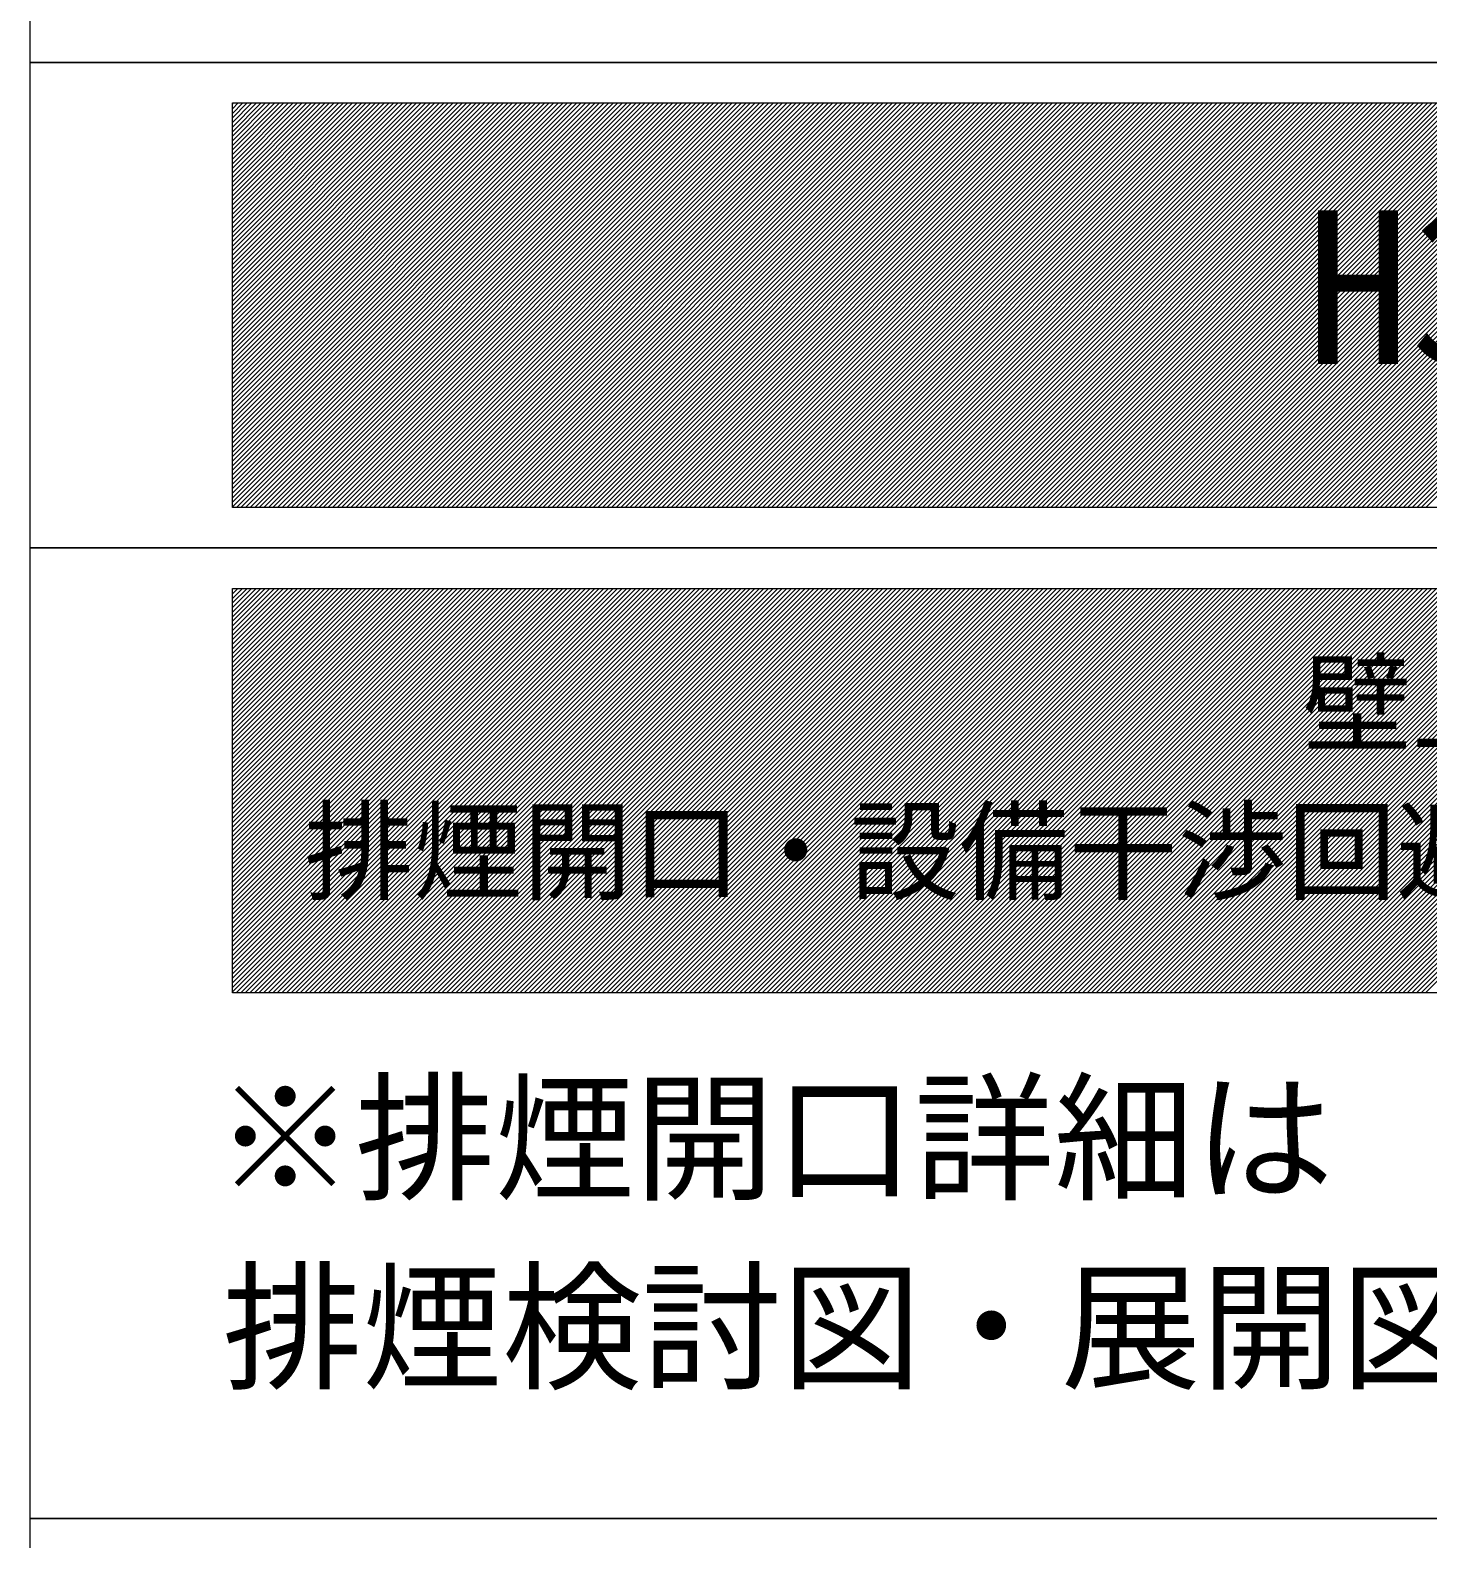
# Model space of a CAD drawing. Units: millimetres at full size, sheet at 1:100. Extents: x 3352 to 127672, y -40372 to 101181.
# Drawn here: x 18699 to 23019, y -29306 to -24644 of the extents above; entities that cross this region are included whole.
import ezdxf
from ezdxf.enums import TextEntityAlignment as Align

# ---------------------------------------------------------------- set-up
doc = ezdxf.new("R2010")
doc.units = ezdxf.units.MM
doc.header["$LTSCALE"] = 100
doc.layers.add('0-0', color=134, linetype='Continuous', lineweight=18)
doc.styles.add('ＭＳ ゴシック', font='')
doc.styles.get('ＭＳ ゴシック').set_extended_font_data('MS Gothic')

msp = doc.modelspace()

# ---------------------------------------------------------------- linework, layer by layer
at = {"layer": '0-0', "color": 2}
for p, q in [((19324, -24872.5), (19327.9, -24868.6)), ((19324, -24886.6), (19342, -24868.6)), ((19324, -24900.7), (19356.1, -24868.6)), ((19324, -24914.9), (19370.3, -24868.6)), ((19324, -24929), (19384.4, -24868.6)), ((19324, -24943.2), (19398.6, -24868.6)), ((19324, -24957.3), (19412.7, -24868.6)), ((19324, -24971.4), (19426.9, -24868.6)), ((19324, -24985.6), (19441, -24868.6)), ((19324, -24999.7), (19455.1, -24868.6)), ((19324, -25013.9), (19469.3, -24868.6)), ((19324, -25028), (19483.4, -24868.6)), ((19324, -25042.2), (19497.6, -24868.6)), ((19324, -25056.3), (19511.7, -24868.6)), ((19324, -25070.4), (19525.8, -24868.6)), ((19324, -25084.6), (19540, -24868.6)), ((19324, -25098.7), (19554.1, -24868.6)), ((19324, -25112.9), (19568.3, -24868.6)), ((19324, -25127), (19582.4, -24868.6)), ((19324, -25141.2), (19596.6, -24868.6)), ((19324, -25155.3), (19610.7, -24868.6)), ((19324, -25169.4), (19624.8, -24868.6)), ((19324, -25183.6), (19639, -24868.6)), ((19324, -25197.7), (19653.1, -24868.6)), ((19324, -25211.9), (19667.3, -24868.6)), ((19324, -25226), (19681.4, -24868.6)), ((19324, -25240.2), (19695.6, -24868.6)), ((19324, -25254.3), (19709.7, -24868.6)), ((19324, -25268.4), (19723.8, -24868.6)), ((19324, -25282.6), (19738, -24868.6)), ((19324, -25296.7), (19752.1, -24868.6)), ((19324, -25310.9), (19766.3, -24868.6)), ((19324, -25325), (19780.4, -24868.6)), ((19324, -25339.1), (19794.5, -24868.6)), ((19324, -25353.3), (19808.7, -24868.6)), ((19324, -25367.4), (19822.8, -24868.6)), ((19324, -25381.6), (19837, -24868.6)), ((19324, -25395.7), (19851.1, -24868.6)), ((19324, -25409.9), (19865.3, -24868.6)), ((19324, -25424), (19879.4, -24868.6)), ((19324, -25438.1), (19893.5, -24868.6)), ((19324, -25452.3), (19907.7, -24868.6)), ((19324, -25466.4), (19921.8, -24868.6)), ((19324, -25480.6), (19936, -24868.6)), ((19324, -25494.7), (19950.1, -24868.6)), ((19324, -25508.9), (19964.3, -24868.6)), ((19324, -25523), (19978.4, -24868.6)), ((19324, -25537.1), (19992.5, -24868.6)), ((19324, -25551.3), (20006.7, -24868.6)), ((19324, -25565.4), (20020.8, -24868.6)), ((19324, -25579.6), (20035, -24868.6)), ((19324, -25593.7), (20049.1, -24868.6)), ((19324, -25607.8), (20063.2, -24868.6)), ((19324, -25622), (20077.4, -24868.6)), ((19324, -25636.1), (20091.5, -24868.6)), ((19324, -25650.3), (20105.7, -24868.6)), ((19324, -25664.4), (20119.8, -24868.6)), ((19324, -25678.6), (20134, -24868.6)), ((19324, -25692.7), (20148.1, -24868.6)), ((19324, -25706.8), (20162.2, -24868.6)), ((19324, -25721), (20176.4, -24868.6)), ((19324, -25735.1), (20190.5, -24868.6)), ((19324, -25749.3), (20204.7, -24868.6)), ((19324, -25763.4), (20218.8, -24868.6)), ((19324, -25777.6), (20233, -24868.6)), ((19324, -25791.7), (20247.1, -24868.6)), ((19324, -25805.8), (20261.2, -24868.6)), ((19324, -25820), (20275.4, -24868.6)), ((19324, -25834.1), (20289.5, -24868.6)), ((19324, -25848.3), (20303.7, -24868.6)), ((19324, -25862.4), (20317.8, -24868.6)), ((19324, -25876.5), (20331.9, -24868.6)), ((19324, -25890.7), (20346.1, -24868.6)), ((19324, -25904.8), (20360.2, -24868.6)), ((19324, -25919), (20374.4, -24868.6)), ((19324, -25933.1), (20388.5, -24868.6)), ((19324, -25947.3), (20402.7, -24868.6)), ((19324, -25961.4), (20416.8, -24868.6)), ((19324, -25975.5), (20430.9, -24868.6)), ((19324, -25989.7), (20445.1, -24868.6)), ((19324, -26003.8), (20459.2, -24868.6)), ((19324, -26018), (20473.4, -24868.6)), ((19324, -26032.1), (20487.5, -24868.6)), ((19324, -26046.3), (20501.7, -24868.6)), ((19324, -26060.4), (20515.8, -24868.6)), ((19324, -26074.5), (20529.9, -24868.6)), ((19324, -26088.7), (20544.1, -24868.6)), ((19324, -26102.8), (20558.2, -24868.6)), ((19324, -26117), (20572.4, -24868.6)), ((19336.5, -26118.6), (20586.5, -24868.6)), ((19350.6, -26118.6), (20600.6, -24868.6)), ((19364.8, -26118.6), (20614.8, -24868.6)), ((19378.9, -26118.6), (20628.9, -24868.6)), ((19393.1, -26118.6), (20643.1, -24868.6)), ((19407.2, -26118.6), (20657.2, -24868.6)), ((19421.4, -26118.6), (20671.4, -24868.6)), ((19435.5, -26118.6), (20685.5, -24868.6)), ((19449.6, -26118.6), (20699.6, -24868.6)), ((19463.8, -26118.6), (20713.8, -24868.6)), ((19477.9, -26118.6), (20727.9, -24868.6)), ((19492.1, -26118.6), (20742.1, -24868.6)), ((19506.2, -26118.6), (20756.2, -24868.6)), ((19520.4, -26118.6), (20770.4, -24868.6)), ((19534.5, -26118.6), (20784.5, -24868.6)), ((19548.6, -26118.6), (20798.6, -24868.6)), ((19562.8, -26118.6), (20812.8, -24868.6)), ((19576.9, -26118.6), (20826.9, -24868.6)), ((19591.1, -26118.6), (20841.1, -24868.6)), ((19605.2, -26118.6), (20855.2, -24868.6)), ((19619.3, -26118.6), (20869.3, -24868.6)), ((19633.5, -26118.6), (20883.5, -24868.6)), ((19647.6, -26118.6), (20897.6, -24868.6)), ((19661.8, -26118.6), (20911.8, -24868.6)), ((19675.9, -26118.6), (20925.9, -24868.6)), ((19690.1, -26118.6), (20940.1, -24868.6)), ((19704.2, -26118.6), (20954.2, -24868.6)), ((19718.3, -26118.6), (20968.3, -24868.6)), ((19732.5, -26118.6), (20982.5, -24868.6)), ((19746.6, -26118.6), (20996.6, -24868.6)), ((19760.8, -26118.6), (21010.8, -24868.6)), ((19774.9, -26118.6), (21024.9, -24868.6)), ((19789.1, -26118.6), (21039.1, -24868.6)), ((19803.2, -26118.6), (21053.2, -24868.6)), ((19817.3, -26118.6), (21067.3, -24868.6)), ((19831.5, -26118.6), (21081.5, -24868.6)), ((19845.6, -26118.6), (21095.6, -24868.6)), ((19859.8, -26118.6), (21109.8, -24868.6)), ((19873.9, -26118.6), (21123.9, -24868.6)), ((19888, -26118.6), (21138, -24868.6)), ((19902.2, -26118.6), (21152.2, -24868.6)), ((19916.3, -26118.6), (21166.3, -24868.6)), ((19930.5, -26118.6), (21180.5, -24868.6)), ((19944.6, -26118.6), (21194.6, -24868.6)), ((19958.8, -26118.6), (21208.8, -24868.6)), ((19972.9, -26118.6), (21222.9, -24868.6)), ((19987, -26118.6), (21237, -24868.6)), ((20001.2, -26118.6), (21251.2, -24868.6)), ((20015.3, -26118.6), (21265.3, -24868.6)), ((20029.5, -26118.6), (21279.5, -24868.6)), ((20043.6, -26118.6), (21293.6, -24868.6)), ((20057.8, -26118.6), (21307.8, -24868.6)), ((20071.9, -26118.6), (21321.9, -24868.6)), ((20086, -26118.6), (21336, -24868.6)), ((20100.2, -26118.6), (21350.2, -24868.6)), ((20114.3, -26118.6), (21364.3, -24868.6)), ((20128.5, -26118.6), (21378.5, -24868.6)), ((20142.6, -26118.6), (21392.6, -24868.6)), ((20156.7, -26118.6), (21406.7, -24868.6)), ((20170.9, -26118.6), (21420.9, -24868.6)), ((20185, -26118.6), (21435, -24868.6)), ((20199.2, -26118.6), (21449.2, -24868.6)), ((20213.3, -26118.6), (21463.3, -24868.6)), ((20227.5, -26118.6), (21477.5, -24868.6)), ((20241.6, -26118.6), (21491.6, -24868.6)), ((20255.7, -26118.6), (21505.7, -24868.6)), ((20269.9, -26118.6), (21519.9, -24868.6)), ((20284, -26118.6), (21534, -24868.6)), ((20298.2, -26118.6), (21548.2, -24868.6)), ((20312.3, -26118.6), (21562.3, -24868.6)), ((20326.5, -26118.6), (21576.5, -24868.6)), ((20340.6, -26118.6), (21590.6, -24868.6)), ((20354.7, -26118.6), (21604.7, -24868.6)), ((20368.9, -26118.6), (21618.9, -24868.6)), ((20383, -26118.6), (21633, -24868.6)), ((20397.2, -26118.6), (21647.2, -24868.6)), ((20411.3, -26118.6), (21661.3, -24868.6)), ((20425.5, -26118.6), (21675.5, -24868.6)), ((20439.6, -26118.6), (21689.6, -24868.6)), ((20453.7, -26118.6), (21703.7, -24868.6)), ((20467.9, -26118.6), (21717.9, -24868.6)), ((20482, -26118.6), (21732, -24868.6)), ((20496.2, -26118.6), (21746.2, -24868.6)), ((20510.3, -26118.6), (21760.3, -24868.6)), ((20524.4, -26118.6), (21774.4, -24868.6)), ((20538.6, -26118.6), (21788.6, -24868.6)), ((20552.7, -26118.6), (21802.7, -24868.6)), ((20566.9, -26118.6), (21816.9, -24868.6)), ((20581, -26118.6), (21831, -24868.6)), ((20595.2, -26118.6), (21845.2, -24868.6)), ((20609.3, -26118.6), (21859.3, -24868.6)), ((20623.4, -26118.6), (21873.4, -24868.6)), ((20637.6, -26118.6), (21887.6, -24868.6)), ((20651.7, -26118.6), (21901.7, -24868.6)), ((20665.9, -26118.6), (21915.9, -24868.6)), ((20680, -26118.6), (21930, -24868.6)), ((20694.2, -26118.6), (21944.2, -24868.6)), ((20708.3, -26118.6), (21958.3, -24868.6)), ((20722.4, -26118.6), (21972.4, -24868.6)), ((20736.6, -26118.6), (21986.6, -24868.6)), ((20750.7, -26118.6), (22000.7, -24868.6)), ((20764.9, -26118.6), (22014.9, -24868.6)), ((20779, -26118.6), (22029, -24868.6)), ((20793.1, -26118.6), (22043.1, -24868.6)), ((20807.3, -26118.6), (22057.3, -24868.6)), ((20821.4, -26118.6), (22071.4, -24868.6)), ((20835.6, -26118.6), (22085.6, -24868.6)), ((20849.7, -26118.6), (22099.7, -24868.6)), ((20863.9, -26118.6), (22113.9, -24868.6)), ((20878, -26118.6), (22128, -24868.6)), ((20892.1, -26118.6), (22142.1, -24868.6)), ((20906.3, -26118.6), (22156.3, -24868.6)), ((20920.4, -26118.6), (22170.4, -24868.6)), ((20934.6, -26118.6), (22184.6, -24868.6)), ((20948.7, -26118.6), (22198.7, -24868.6)), ((20962.9, -26118.6), (22212.9, -24868.6)), ((20977, -26118.6), (22227, -24868.6)), ((20991.1, -26118.6), (22241.1, -24868.6)), ((21005.3, -26118.6), (22255.3, -24868.6)), ((21019.4, -26118.6), (22269.4, -24868.6)), ((21033.6, -26118.6), (22283.6, -24868.6)), ((21047.7, -26118.6), (22297.7, -24868.6)), ((21061.8, -26118.6), (22311.8, -24868.6)), ((21076, -26118.6), (22326, -24868.6)), ((21090.1, -26118.6), (22340.1, -24868.6)), ((21104.3, -26118.6), (22354.3, -24868.6)), ((21118.4, -26118.6), (22368.4, -24868.6)), ((21132.6, -26118.6), (22382.6, -24868.6)), ((21146.7, -26118.6), (22396.7, -24868.6)), ((21160.8, -26118.6), (22410.8, -24868.6)), ((21175, -26118.6), (22425, -24868.6)), ((21189.1, -26118.6), (22439.1, -24868.6)), ((21203.3, -26118.6), (22453.3, -24868.6)), ((21217.4, -26118.6), (22467.4, -24868.6)), ((21231.6, -26118.6), (22481.6, -24868.6)), ((21245.7, -26118.6), (22495.7, -24868.6)), ((21259.8, -26118.6), (22509.8, -24868.6)), ((21274, -26118.6), (22524, -24868.6)), ((21288.1, -26118.6), (22538.1, -24868.6)), ((21302.3, -26118.6), (22552.3, -24868.6)), ((21316.4, -26118.6), (22566.4, -24868.6)), ((21330.5, -26118.6), (22580.5, -24868.6)), ((21344.7, -26118.6), (22594.7, -24868.6)), ((21358.8, -26118.6), (22608.8, -24868.6)), ((21373, -26118.6), (22623, -24868.6)), ((21387.1, -26118.6), (22637.1, -24868.6)), ((21401.3, -26118.6), (22651.3, -24868.6)), ((21415.4, -26118.6), (22665.4, -24868.6)), ((21429.5, -26118.6), (22679.5, -24868.6)), ((21443.7, -26118.6), (22693.7, -24868.6)), ((21457.8, -26118.6), (22707.8, -24868.6)), ((21472, -26118.6), (22722, -24868.6)), ((21486.1, -26118.6), (22736.1, -24868.6)), ((21500.3, -26118.6), (22750.3, -24868.6)), ((21514.4, -26118.6), (22764.4, -24868.6)), ((21528.5, -26118.6), (22778.5, -24868.6)), ((21542.7, -26118.6), (22792.7, -24868.6)), ((21556.8, -26118.6), (22806.8, -24868.6)), ((21571, -26118.6), (22821, -24868.6)), ((21585.1, -26118.6), (22835.1, -24868.6)), ((21599.2, -26118.6), (22849.2, -24868.6)), ((21613.4, -26118.6), (22863.4, -24868.6)), ((21627.5, -26118.6), (22877.5, -24868.6)), ((21641.7, -26118.6), (22891.7, -24868.6)), ((21655.8, -26118.6), (22905.8, -24868.6)), ((21670, -26118.6), (22920, -24868.6)), ((21684.1, -26118.6), (22934.1, -24868.6)), ((21698.2, -26118.6), (22948.2, -24868.6)), ((21712.4, -26118.6), (22962.4, -24868.6)), ((21726.5, -26118.6), (22976.5, -24868.6)), ((21740.7, -26118.6), (22990.7, -24868.6)), ((21754.8, -26118.6), (23004.8, -24868.6)), ((21769, -26118.6), (23019, -24868.6)), ((21783.1, -26118.6), (23033.1, -24868.6)), ((21797.2, -26118.6), (23047.2, -24868.6)), ((21811.4, -26118.6), (23061.4, -24868.6)), ((21825.5, -26118.6), (23075.5, -24868.6)), ((21839.7, -26118.6), (23089.7, -24868.6)), ((21853.8, -26118.6), (23103.8, -24868.6)), ((21867.9, -26118.6), (23117.9, -24868.6)), ((21882.1, -26118.6), (23132.1, -24868.6)), ((21896.2, -26118.6), (23146.2, -24868.6)), ((21910.4, -26118.6), (23160.4, -24868.6)), ((21924.5, -26118.6), (23174.5, -24868.6)), ((21938.7, -26118.6), (23188.7, -24868.6)), ((21952.8, -26118.6), (23202.8, -24868.6)), ((21966.9, -26118.6), (23216.9, -24868.6)), ((21981.1, -26118.6), (23231.1, -24868.6)), ((21995.2, -26118.6), (23245.2, -24868.6)), ((22009.4, -26118.6), (23259.4, -24868.6)), ((22023.5, -26118.6), (23273.5, -24868.6)), ((22037.7, -26118.6), (23287.7, -24868.6)), ((22051.8, -26118.6), (23301.8, -24868.6)), ((22065.9, -26118.6), (23315.9, -24868.6)), ((22080.1, -26118.6), (23330.1, -24868.6)), ((22094.2, -26118.6), (23344.2, -24868.6)), ((22108.4, -26118.6), (23358.4, -24868.6)), ((22122.5, -26118.6), (23372.5, -24868.6)), ((22136.6, -26118.6), (23386.6, -24868.6)), ((22150.8, -26118.6), (23400.8, -24868.6)), ((22164.9, -26118.6), (23414.9, -24868.6)), ((22179.1, -26118.6), (23429.1, -24868.6)), ((22193.2, -26118.6), (23443.2, -24868.6)), ((22207.4, -26118.6), (23457.4, -24868.6)), ((22221.5, -26118.6), (23471.5, -24868.6)), ((22235.6, -26118.6), (23485.6, -24868.6)), ((22249.8, -26118.6), (23499.8, -24868.6)), ((22263.9, -26118.6), (23513.9, -24868.6)), ((22278.1, -26118.6), (23528.1, -24868.6)), ((22292.2, -26118.6), (23542.2, -24868.6)), ((22306.4, -26118.6), (23556.4, -24868.6)), ((22320.5, -26118.6), (23570.5, -24868.6)), ((22334.6, -26118.6), (23584.6, -24868.6)), ((22348.8, -26118.6), (23598.8, -24868.6)), ((22362.9, -26118.6), (23612.9, -24868.6)), ((22377.1, -26118.6), (23627.1, -24868.6)), ((22391.2, -26118.6), (23641.2, -24868.6)), ((22405.3, -26118.6), (23655.3, -24868.6)), ((22419.5, -26118.6), (23669.5, -24868.6)), ((22433.6, -26118.6), (23683.6, -24868.6)), ((22447.8, -26118.6), (23697.8, -24868.6)), ((22461.9, -26118.6), (23711.9, -24868.6)), ((22476.1, -26118.6), (23726.1, -24868.6)), ((22490.2, -26118.6), (23740.2, -24868.6)), ((22504.3, -26118.6), (23754.3, -24868.6)), ((22518.5, -26118.6), (23768.5, -24868.6)), ((22532.6, -26118.6), (23782.6, -24868.6)), ((22546.8, -26118.6), (23796.8, -24868.6)), ((22560.9, -26118.6), (23810.9, -24868.6)), ((22575.1, -26118.6), (23825.1, -24868.6)), ((22589.2, -26118.6), (23839.2, -24868.6)), ((22603.3, -26118.6), (23853.3, -24868.6)), ((22617.5, -26118.6), (23867.5, -24868.6)), ((22631.6, -26118.6), (23881.6, -24868.6)), ((22645.8, -26118.6), (23895.8, -24868.6)), ((22659.9, -26118.6), (23909.9, -24868.6)), ((22674, -26118.6), (23924, -24868.6)), ((22688.2, -26118.6), (23938.2, -24868.6)), ((22702.3, -26118.6), (23952.3, -24868.6)), ((22716.5, -26118.6), (23966.5, -24868.6)), ((22730.6, -26118.6), (23980.6, -24868.6)), ((22744.8, -26118.6), (23994.8, -24868.6)), ((22758.9, -26118.6), (24008.9, -24868.6)), ((22773, -26118.6), (24023, -24868.6)), ((22787.2, -26118.6), (24037.2, -24868.6)), ((22801.3, -26118.6), (24051.3, -24868.6)), ((22815.5, -26118.6), (24065.5, -24868.6)), ((22829.6, -26118.6), (24079.6, -24868.6)), ((22843.8, -26118.6), (24093.8, -24868.6)), ((22857.9, -26118.6), (24107.9, -24868.6)), ((22872, -26118.6), (24122, -24868.6)), ((22886.2, -26118.6), (24136.2, -24868.6)), ((22900.3, -26118.6), (24150.3, -24868.6)), ((22914.5, -26118.6), (24164.5, -24868.6)), ((22928.6, -26118.6), (24178.6, -24868.6)), ((22942.8, -26118.6), (24192.8, -24868.6)), ((22956.9, -26118.6), (24206.9, -24868.6)), ((22971, -26118.6), (24221, -24868.6)), ((22985.2, -26118.6), (24235.2, -24868.6)), ((22999.3, -26118.6), (24249.3, -24868.6)), ((23013.5, -26118.6), (24263.5, -24868.6))]:
    msp.add_line(p, q, dxfattribs=at)
at = {"layer": '0-0', "color": 4}
for p, q in [((19324, -26371.5), (19326.9, -26368.6)), ((19324, -26385.7), (19341.1, -26368.6)), ((19324, -26399.8), (19355.2, -26368.6)), ((19324, -26413.9), (19369.3, -26368.6)), ((19324, -26428.1), (19383.5, -26368.6)), ((19324, -26442.2), (19397.6, -26368.6)), ((19324, -26456.4), (19411.8, -26368.6)), ((19324, -26470.5), (19425.9, -26368.6)), ((19324, -26484.7), (19440.1, -26368.6)), ((19324, -26498.8), (19454.2, -26368.6)), ((19324, -26512.9), (19468.3, -26368.6)), ((19324, -26527.1), (19482.5, -26368.6)), ((19324, -26541.2), (19496.6, -26368.6)), ((19324, -26555.4), (19510.8, -26368.6)), ((19324, -26569.5), (19524.9, -26368.6)), ((19324, -26583.7), (19539.1, -26368.6)), ((19324, -26597.8), (19553.2, -26368.6)), ((19324, -26611.9), (19567.3, -26368.6)), ((19324, -26626.1), (19581.5, -26368.6)), ((19324, -26640.2), (19595.6, -26368.6)), ((19324, -26654.4), (19609.8, -26368.6)), ((19324, -26668.5), (19623.9, -26368.6)), ((19324, -26682.6), (19638, -26368.6)), ((19324, -26696.8), (19652.2, -26368.6)), ((19324, -26710.9), (19666.3, -26368.6)), ((19324, -26725.1), (19680.5, -26368.6)), ((19324, -26739.2), (19694.6, -26368.6)), ((19324, -26753.4), (19708.8, -26368.6)), ((19324, -26767.5), (19722.9, -26368.6)), ((19324, -26781.6), (19737, -26368.6)), ((19324, -26795.8), (19751.2, -26368.6)), ((19324, -26809.9), (19765.3, -26368.6)), ((19324, -26824.1), (19779.5, -26368.6)), ((19324, -26838.2), (19793.6, -26368.6)), ((19324, -26852.4), (19807.8, -26368.6)), ((19324, -26866.5), (19821.9, -26368.6)), ((19324, -26880.6), (19836, -26368.6)), ((19324, -26894.8), (19850.2, -26368.6)), ((19324, -26908.9), (19864.3, -26368.6)), ((19324, -26923.1), (19878.5, -26368.6)), ((19324, -26937.2), (19892.6, -26368.6)), ((19324, -26951.3), (19906.7, -26368.6)), ((19324, -26965.5), (19920.9, -26368.6)), ((19324, -26979.6), (19935, -26368.6)), ((19324, -26993.8), (19949.2, -26368.6)), ((19324, -27007.9), (19963.3, -26368.6)), ((19324, -27022.1), (19977.5, -26368.6)), ((19324, -27036.2), (19991.6, -26368.6)), ((19324, -27050.3), (20005.7, -26368.6)), ((19324, -27064.5), (20019.9, -26368.6)), ((19324, -27078.6), (20034, -26368.6)), ((19324, -27092.8), (20048.2, -26368.6)), ((19324, -27106.9), (20062.3, -26368.6)), ((19324, -27121.1), (20076.5, -26368.6)), ((19324, -27135.2), (20090.6, -26368.6)), ((19324, -27149.3), (20104.7, -26368.6)), ((19324, -27163.5), (20118.9, -26368.6)), ((19324, -27177.6), (20133, -26368.6)), ((19324, -27191.8), (20147.2, -26368.6)), ((19324, -27205.9), (20161.3, -26368.6)), ((19324, -27220), (20175.5, -26368.6)), ((19324, -27234.2), (20189.6, -26368.6)), ((19324, -27248.3), (20203.7, -26368.6)), ((19324, -27262.5), (20217.9, -26368.6)), ((19324, -27276.6), (20232, -26368.6)), ((19324, -27290.8), (20246.2, -26368.6)), ((19324, -27304.9), (20260.3, -26368.6)), ((19324, -27319), (20274.4, -26368.6)), ((19324, -27333.2), (20288.6, -26368.6)), ((19324, -27347.3), (20302.7, -26368.6)), ((19324, -27361.5), (20316.9, -26368.6)), ((19324, -27375.6), (20331, -26368.6)), ((19324, -27389.8), (20345.2, -26368.6)), ((19324, -27403.9), (20359.3, -26368.6)), ((19324, -27418), (20373.4, -26368.6)), ((19324, -27432.2), (20387.6, -26368.6)), ((19324, -27446.3), (20401.7, -26368.6)), ((19324, -27460.5), (20415.9, -26368.6)), ((19324, -27474.6), (20430, -26368.6)), ((19324, -27488.8), (20444.2, -26368.6)), ((19324, -27502.9), (20458.3, -26368.6)), ((19324, -27517), (20472.4, -26368.6)), ((19324, -27531.2), (20486.6, -26368.6)), ((19324, -27545.3), (20500.7, -26368.6)), ((19324, -27559.5), (20514.9, -26368.6)), ((19324, -27573.6), (20529, -26368.6)), ((19324, -27587.7), (20543.1, -26368.6)), ((19324, -27601.9), (20557.3, -26368.6)), ((19324, -27616), (20571.4, -26368.6)), ((19335.6, -27618.6), (20585.6, -26368.6)), ((19349.7, -27618.6), (20599.7, -26368.6)), ((19363.9, -27618.6), (20613.9, -26368.6)), ((19378, -27618.6), (20628, -26368.6)), ((19392.1, -27618.6), (20642.1, -26368.6)), ((19406.3, -27618.6), (20656.3, -26368.6)), ((19420.4, -27618.6), (20670.4, -26368.6)), ((19434.6, -27618.6), (20684.6, -26368.6)), ((19448.7, -27618.6), (20698.7, -26368.6)), ((19462.9, -27618.6), (20712.9, -26368.6)), ((19477, -27618.6), (20727, -26368.6)), ((19491.1, -27618.6), (20741.1, -26368.6)), ((19505.3, -27618.6), (20755.3, -26368.6)), ((19519.4, -27618.6), (20769.4, -26368.6)), ((19533.6, -27618.6), (20783.6, -26368.6)), ((19547.7, -27618.6), (20797.7, -26368.6)), ((19561.8, -27618.6), (20811.8, -26368.6)), ((19576, -27618.6), (20826, -26368.6)), ((19590.1, -27618.6), (20840.1, -26368.6)), ((19604.3, -27618.6), (20854.3, -26368.6)), ((19618.4, -27618.6), (20868.4, -26368.6)), ((19632.6, -27618.6), (20882.6, -26368.6)), ((19646.7, -27618.6), (20896.7, -26368.6)), ((19660.8, -27618.6), (20910.8, -26368.6)), ((19675, -27618.6), (20925, -26368.6)), ((19689.1, -27618.6), (20939.1, -26368.6)), ((19703.3, -27618.6), (20953.3, -26368.6)), ((19717.4, -27618.6), (20967.4, -26368.6)), ((19731.6, -27618.6), (20981.6, -26368.6)), ((19745.7, -27618.6), (20995.7, -26368.6)), ((19759.8, -27618.6), (21009.8, -26368.6)), ((19774, -27618.6), (21024, -26368.6)), ((19788.1, -27618.6), (21038.1, -26368.6)), ((19802.3, -27618.6), (21052.3, -26368.6)), ((19816.4, -27618.6), (21066.4, -26368.6)), ((19830.5, -27618.6), (21080.5, -26368.6)), ((19844.7, -27618.6), (21094.7, -26368.6)), ((19858.8, -27618.6), (21108.8, -26368.6)), ((19873, -27618.6), (21123, -26368.6)), ((19887.1, -27618.6), (21137.1, -26368.6)), ((19901.3, -27618.6), (21151.3, -26368.6)), ((19915.4, -27618.6), (21165.4, -26368.6)), ((19929.5, -27618.6), (21179.5, -26368.6)), ((19943.7, -27618.6), (21193.7, -26368.6)), ((19957.8, -27618.6), (21207.8, -26368.6)), ((19972, -27618.6), (21222, -26368.6)), ((19986.1, -27618.6), (21236.1, -26368.6)), ((20000.3, -27618.6), (21250.3, -26368.6)), ((20014.4, -27618.6), (21264.4, -26368.6)), ((20028.5, -27618.6), (21278.5, -26368.6)), ((20042.7, -27618.6), (21292.7, -26368.6)), ((20056.8, -27618.6), (21306.8, -26368.6)), ((20071, -27618.6), (21321, -26368.6)), ((20085.1, -27618.6), (21335.1, -26368.6)), ((20099.2, -27618.6), (21349.2, -26368.6)), ((20113.4, -27618.6), (21363.4, -26368.6)), ((20127.5, -27618.6), (21377.5, -26368.6)), ((20141.7, -27618.6), (21391.7, -26368.6)), ((20155.8, -27618.6), (21405.8, -26368.6)), ((20170, -27618.6), (21420, -26368.6)), ((20184.1, -27618.6), (21434.1, -26368.6)), ((20198.2, -27618.6), (21448.2, -26368.6)), ((20212.4, -27618.6), (21462.4, -26368.6)), ((20226.5, -27618.6), (21476.5, -26368.6)), ((20240.7, -27618.6), (21490.7, -26368.6)), ((20254.8, -27618.6), (21504.8, -26368.6)), ((20269, -27618.6), (21519, -26368.6)), ((20283.1, -27618.6), (21533.1, -26368.6)), ((20297.2, -27618.6), (21547.2, -26368.6)), ((20311.4, -27618.6), (21561.4, -26368.6)), ((20325.5, -27618.6), (21575.5, -26368.6)), ((20339.7, -27618.6), (21589.7, -26368.6)), ((20353.8, -27618.6), (21603.8, -26368.6)), ((20367.9, -27618.6), (21617.9, -26368.6)), ((20382.1, -27618.6), (21632.1, -26368.6)), ((20396.2, -27618.6), (21646.2, -26368.6)), ((20410.4, -27618.6), (21660.4, -26368.6)), ((20424.5, -27618.6), (21674.5, -26368.6)), ((20438.7, -27618.6), (21688.7, -26368.6)), ((20452.8, -27618.6), (21702.8, -26368.6)), ((20466.9, -27618.6), (21716.9, -26368.6)), ((20481.1, -27618.6), (21731.1, -26368.6)), ((20495.2, -27618.6), (21745.2, -26368.6)), ((20509.4, -27618.6), (21759.4, -26368.6)), ((20523.5, -27618.6), (21773.5, -26368.6)), ((20537.7, -27618.6), (21787.7, -26368.6)), ((20551.8, -27618.6), (21801.8, -26368.6)), ((20565.9, -27618.6), (21815.9, -26368.6)), ((20580.1, -27618.6), (21830.1, -26368.6)), ((20594.2, -27618.6), (21844.2, -26368.6)), ((20608.4, -27618.6), (21858.4, -26368.6)), ((20622.5, -27618.6), (21872.5, -26368.6)), ((20636.6, -27618.6), (21886.6, -26368.6)), ((20650.8, -27618.6), (21900.8, -26368.6)), ((20664.9, -27618.6), (21914.9, -26368.6)), ((20679.1, -27618.6), (21929.1, -26368.6)), ((20693.2, -27618.6), (21943.2, -26368.6)), ((20707.4, -27618.6), (21957.4, -26368.6)), ((20721.5, -27618.6), (21971.5, -26368.6)), ((20735.6, -27618.6), (21985.6, -26368.6)), ((20749.8, -27618.6), (21999.8, -26368.6)), ((20763.9, -27618.6), (22013.9, -26368.6)), ((20778.1, -27618.6), (22028.1, -26368.6)), ((20792.2, -27618.6), (22042.2, -26368.6)), ((20806.4, -27618.6), (22056.4, -26368.6)), ((20820.5, -27618.6), (22070.5, -26368.6)), ((20834.6, -27618.6), (22084.6, -26368.6)), ((20848.8, -27618.6), (22098.8, -26368.6)), ((20862.9, -27618.6), (22112.9, -26368.6)), ((20877.1, -27618.6), (22127.1, -26368.6)), ((20891.2, -27618.6), (22141.2, -26368.6)), ((20905.3, -27618.6), (22155.3, -26368.6)), ((20919.5, -27618.6), (22169.5, -26368.6)), ((20933.6, -27618.6), (22183.6, -26368.6)), ((20947.8, -27618.6), (22197.8, -26368.6)), ((20961.9, -27618.6), (22211.9, -26368.6)), ((20976.1, -27618.6), (22226.1, -26368.6)), ((20990.2, -27618.6), (22240.2, -26368.6)), ((21004.3, -27618.6), (22254.3, -26368.6)), ((21018.5, -27618.6), (22268.5, -26368.6)), ((21032.6, -27618.6), (22282.6, -26368.6)), ((21046.8, -27618.6), (22296.8, -26368.6)), ((21060.9, -27618.6), (22310.9, -26368.6)), ((21075.1, -27618.6), (22325.1, -26368.6)), ((21089.2, -27618.6), (22339.2, -26368.6)), ((21103.3, -27618.6), (22353.3, -26368.6)), ((21117.5, -27618.6), (22367.5, -26368.6)), ((21131.6, -27618.6), (22381.6, -26368.6)), ((21145.8, -27618.6), (22395.8, -26368.6)), ((21159.9, -27618.6), (22409.9, -26368.6)), ((21174, -27618.6), (22424, -26368.6)), ((21188.2, -27618.6), (22438.2, -26368.6)), ((21202.3, -27618.6), (22452.3, -26368.6)), ((21216.5, -27618.6), (22466.5, -26368.6)), ((21230.6, -27618.6), (22480.6, -26368.6)), ((21244.8, -27618.6), (22494.8, -26368.6)), ((21258.9, -27618.6), (22508.9, -26368.6)), ((21273, -27618.6), (22523, -26368.6)), ((21287.2, -27618.6), (22537.2, -26368.6)), ((21301.3, -27618.6), (22551.3, -26368.6)), ((21315.5, -27618.6), (22565.5, -26368.6)), ((21329.6, -27618.6), (22579.6, -26368.6)), ((21343.8, -27618.6), (22593.8, -26368.6)), ((21357.9, -27618.6), (22607.9, -26368.6)), ((21372, -27618.6), (22622, -26368.6)), ((21386.2, -27618.6), (22636.2, -26368.6)), ((21400.3, -27618.6), (22650.3, -26368.6)), ((21414.5, -27618.6), (22664.5, -26368.6)), ((21428.6, -27618.6), (22678.6, -26368.6)), ((21442.8, -27618.6), (22692.8, -26368.6)), ((21456.9, -27618.6), (22706.9, -26368.6)), ((21471, -27618.6), (22721, -26368.6)), ((21485.2, -27618.6), (22735.2, -26368.6)), ((21499.3, -27618.6), (22749.3, -26368.6)), ((21513.5, -27618.6), (22763.5, -26368.6)), ((21527.6, -27618.6), (22777.6, -26368.6)), ((21541.7, -27618.6), (22791.7, -26368.6)), ((21555.9, -27618.6), (22805.9, -26368.6)), ((21570, -27618.6), (22820, -26368.6)), ((21584.2, -27618.6), (22834.2, -26368.6)), ((21598.3, -27618.6), (22848.3, -26368.6)), ((21612.5, -27618.6), (22862.5, -26368.6)), ((21626.6, -27618.6), (22876.6, -26368.6)), ((21640.7, -27618.6), (22890.7, -26368.6)), ((21654.9, -27618.6), (22904.9, -26368.6)), ((21669, -27618.6), (22919, -26368.6)), ((21683.2, -27618.6), (22933.2, -26368.6)), ((21697.3, -27618.6), (22947.3, -26368.6)), ((21711.5, -27618.6), (22961.5, -26368.6)), ((21725.6, -27618.6), (22975.6, -26368.6)), ((21739.7, -27618.6), (22989.7, -26368.6)), ((21753.9, -27618.6), (23003.9, -26368.6)), ((21768, -27618.6), (23018, -26368.6)), ((21782.2, -27618.6), (23032.2, -26368.6)), ((21796.3, -27618.6), (23046.3, -26368.6)), ((21810.4, -27618.6), (23060.4, -26368.6)), ((21824.6, -27618.6), (23074.6, -26368.6)), ((21838.7, -27618.6), (23088.7, -26368.6)), ((21852.9, -27618.6), (23102.9, -26368.6)), ((21867, -27618.6), (23117, -26368.6)), ((21881.2, -27618.6), (23131.2, -26368.6)), ((21895.3, -27618.6), (23145.3, -26368.6)), ((21909.4, -27618.6), (23159.4, -26368.6)), ((21923.6, -27618.6), (23173.6, -26368.6)), ((21937.7, -27618.6), (23187.7, -26368.6)), ((21951.9, -27618.6), (23201.9, -26368.6)), ((21966, -27618.6), (23216, -26368.6)), ((21980.2, -27618.6), (23230.2, -26368.6)), ((21994.3, -27618.6), (23244.3, -26368.6)), ((22008.4, -27618.6), (23258.4, -26368.6)), ((22022.6, -27618.6), (23272.6, -26368.6)), ((22036.7, -27618.6), (23286.7, -26368.6)), ((22050.9, -27618.6), (23300.9, -26368.6)), ((22065, -27618.6), (23315, -26368.6)), ((22079.1, -27618.6), (23329.1, -26368.6)), ((22093.3, -27618.6), (23343.3, -26368.6)), ((22107.4, -27618.6), (23357.4, -26368.6)), ((22121.6, -27618.6), (23371.6, -26368.6)), ((22135.7, -27618.6), (23385.7, -26368.6)), ((22149.9, -27618.6), (23399.9, -26368.6)), ((22164, -27618.6), (23414, -26368.6)), ((22178.1, -27618.6), (23428.1, -26368.6)), ((22192.3, -27618.6), (23442.3, -26368.6)), ((22206.4, -27618.6), (23456.4, -26368.6)), ((22220.6, -27618.6), (23470.6, -26368.6)), ((22234.7, -27618.6), (23484.7, -26368.6)), ((22248.9, -27618.6), (23498.9, -26368.6)), ((22263, -27618.6), (23513, -26368.6)), ((22277.1, -27618.6), (23527.1, -26368.6)), ((22291.3, -27618.6), (23541.3, -26368.6)), ((22305.4, -27618.6), (23555.4, -26368.6)), ((22319.6, -27618.6), (23569.6, -26368.6)), ((22333.7, -27618.6), (23583.7, -26368.6)), ((22347.8, -27618.6), (23597.8, -26368.6)), ((22362, -27618.6), (23612, -26368.6)), ((22376.1, -27618.6), (23626.1, -26368.6)), ((22390.3, -27618.6), (23640.3, -26368.6)), ((22404.4, -27618.6), (23654.4, -26368.6)), ((22418.6, -27618.6), (23668.6, -26368.6)), ((22432.7, -27618.6), (23682.7, -26368.6)), ((22446.8, -27618.6), (23696.8, -26368.6)), ((22461, -27618.6), (23711, -26368.6)), ((22475.1, -27618.6), (23725.1, -26368.6)), ((22489.3, -27618.6), (23739.3, -26368.6)), ((22503.4, -27618.6), (23753.4, -26368.6)), ((22517.6, -27618.6), (23767.6, -26368.6)), ((22531.7, -27618.6), (23781.7, -26368.6)), ((22545.8, -27618.6), (23795.8, -26368.6)), ((22560, -27618.6), (23810, -26368.6)), ((22574.1, -27618.6), (23824.1, -26368.6)), ((22588.3, -27618.6), (23838.3, -26368.6)), ((22602.4, -27618.6), (23852.4, -26368.6)), ((22616.5, -27618.6), (23866.5, -26368.6)), ((22630.7, -27618.6), (23880.7, -26368.6)), ((22644.8, -27618.6), (23894.8, -26368.6)), ((22659, -27618.6), (23909, -26368.6)), ((22673.1, -27618.6), (23923.1, -26368.6)), ((22687.3, -27618.6), (23937.3, -26368.6)), ((22701.4, -27618.6), (23951.4, -26368.6)), ((22715.5, -27618.6), (23965.5, -26368.6)), ((22729.7, -27618.6), (23979.7, -26368.6)), ((22743.8, -27618.6), (23993.8, -26368.6)), ((22758, -27618.6), (24008, -26368.6)), ((22772.1, -27618.6), (24022.1, -26368.6)), ((22786.3, -27618.6), (24036.3, -26368.6)), ((22800.4, -27618.6), (24050.4, -26368.6)), ((22814.5, -27618.6), (24064.5, -26368.6)), ((22828.7, -27618.6), (24078.7, -26368.6)), ((22842.8, -27618.6), (24092.8, -26368.6)), ((22857, -27618.6), (24107, -26368.6)), ((22871.1, -27618.6), (24121.1, -26368.6)), ((22885.2, -27618.6), (24135.2, -26368.6)), ((22899.4, -27618.6), (24149.4, -26368.6)), ((22913.5, -27618.6), (24163.5, -26368.6)), ((22927.7, -27618.6), (24177.7, -26368.6)), ((22941.8, -27618.6), (24191.8, -26368.6)), ((22956, -27618.6), (24206, -26368.6)), ((22970.1, -27618.6), (24220.1, -26368.6)), ((22984.2, -27618.6), (24234.2, -26368.6)), ((22998.4, -27618.6), (24248.4, -26368.6)), ((23012.5, -27618.6), (24262.5, -26368.6))]:
    msp.add_line(p, q, dxfattribs=at)
at = {"layer": '0-0'}
for points in [[(18699, -23243.6), (28699, -23243.6), (28699, -24743.6), (18699, -24743.6)], [(18699, -24743.6), (28699, -24743.6), (28699, -26243.6), (18699, -26243.6)], [(18699, -26243.6), (28699, -26243.6), (28699, -29243.6), (18699, -29243.6)], [(19324, -26368.6), (28074, -26368.6), (28074, -27618.6), (19324, -27618.6)], [(18699, -29243.6), (28699, -29243.6), (28699, -30743.6), (18699, -30743.6)]]:
    msp.add_lwpolyline(points, close=True, dxfattribs=at)
at = {"layer": '0-0', "color": 1}
msp.add_lwpolyline([(19324, -24868.6), (28074, -24868.6), (28074, -26118.6), (19324, -26118.6)], close=True, dxfattribs=at)

# ---------------------------------------------------------------- texts
at = {"layer": '0-0', "style": 'ＭＳ ゴシック'}
for s, height, p in [('H3000', 475.2, (22642.2, -25817.8)), ('壁上部開口', 247.5, (22632.4, -26922.4)), ('排煙開口・設備干渉回避のための開口など', 247.5, (19546.3, -27379.3)), ('※排煙開口詳細は', 316.8, (19271.3, -28320.6)), ('排煙検討図・展開図を参照', 316.8, (19293.4, -28905.4))]:
    msp.add_text(s, height=height, dxfattribs=at).set_placement(p, align=Align.BOTTOM_LEFT)

doc.saveas('drawing.dxf')
